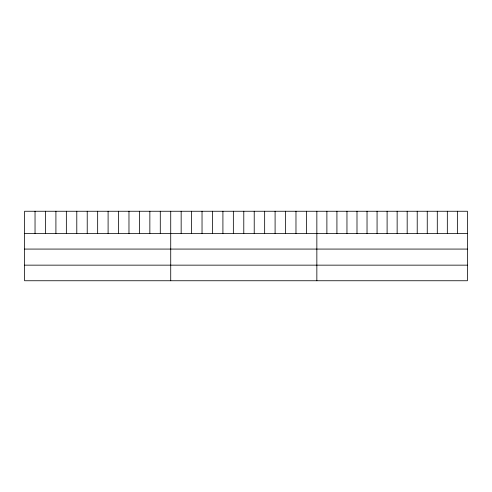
<?xml version="1.0" encoding="UTF-8"?>
<svg xmlns="http://www.w3.org/2000/svg" width="492" height="492" viewBox="0 0 492 492"><rect width="100%" height="100%" fill="white"/><g stroke="black" fill="none" stroke-linecap="round" stroke-linejoin="round"><path stroke-width="0.74" d="M467.4 233.472L467.4 280.748L24.6 280.748L24.6 211.252L467.4 211.252L467.4 233.472L24.6 233.472M24.6 249.075L467.4 249.075M24.6 265.151L467.4 265.151M457.363 211.252L457.363 233.472M447.326 211.252L447.326 233.472M437.29 211.252L437.29 233.472M427.253 211.252L427.253 233.472M417.216 211.252L417.216 233.472M407.179 211.252L407.179 233.472M397.142 211.252L397.142 233.472M387.106 211.252L387.106 233.472M377.069 211.252L377.069 233.472M367.032 211.252L367.032 233.472M356.995 211.252L356.995 233.472M346.958 211.252L346.958 233.472M336.922 211.252L336.922 233.472M326.885 211.252L326.885 233.472M316.848 211.252L316.848 280.748M306.411 211.252L306.411 233.472M295.975 211.252L295.975 233.472M285.538 211.252L285.538 233.472M275.096 211.252L275.096 233.472M264.659 211.252L264.659 233.472M254.223 211.252L254.223 233.472M243.786 211.252L243.786 233.472M233.349 211.252L233.349 233.472M222.913 211.252L222.913 233.472M212.476 211.252L212.476 233.472M202.034 211.252L202.034 233.472M191.597 211.252L191.597 233.472M181.161 211.252L181.161 233.472M170.724 211.252L170.724 280.748M160.287 211.252L160.287 233.472M149.851 211.252L149.851 233.472M139.414 211.252L139.414 233.472M128.972 211.252L128.972 233.472M118.535 211.252L118.535 233.472M108.099 211.252L108.099 233.472M97.662 211.252L97.662 233.472M87.225 211.252L87.225 233.472M76.789 211.252L76.789 233.472M66.352 211.252L66.352 233.472M55.91 211.252L55.91 233.472M45.473 211.252L45.473 233.472M35.037 211.252L35.037 233.472"/></g></svg>
